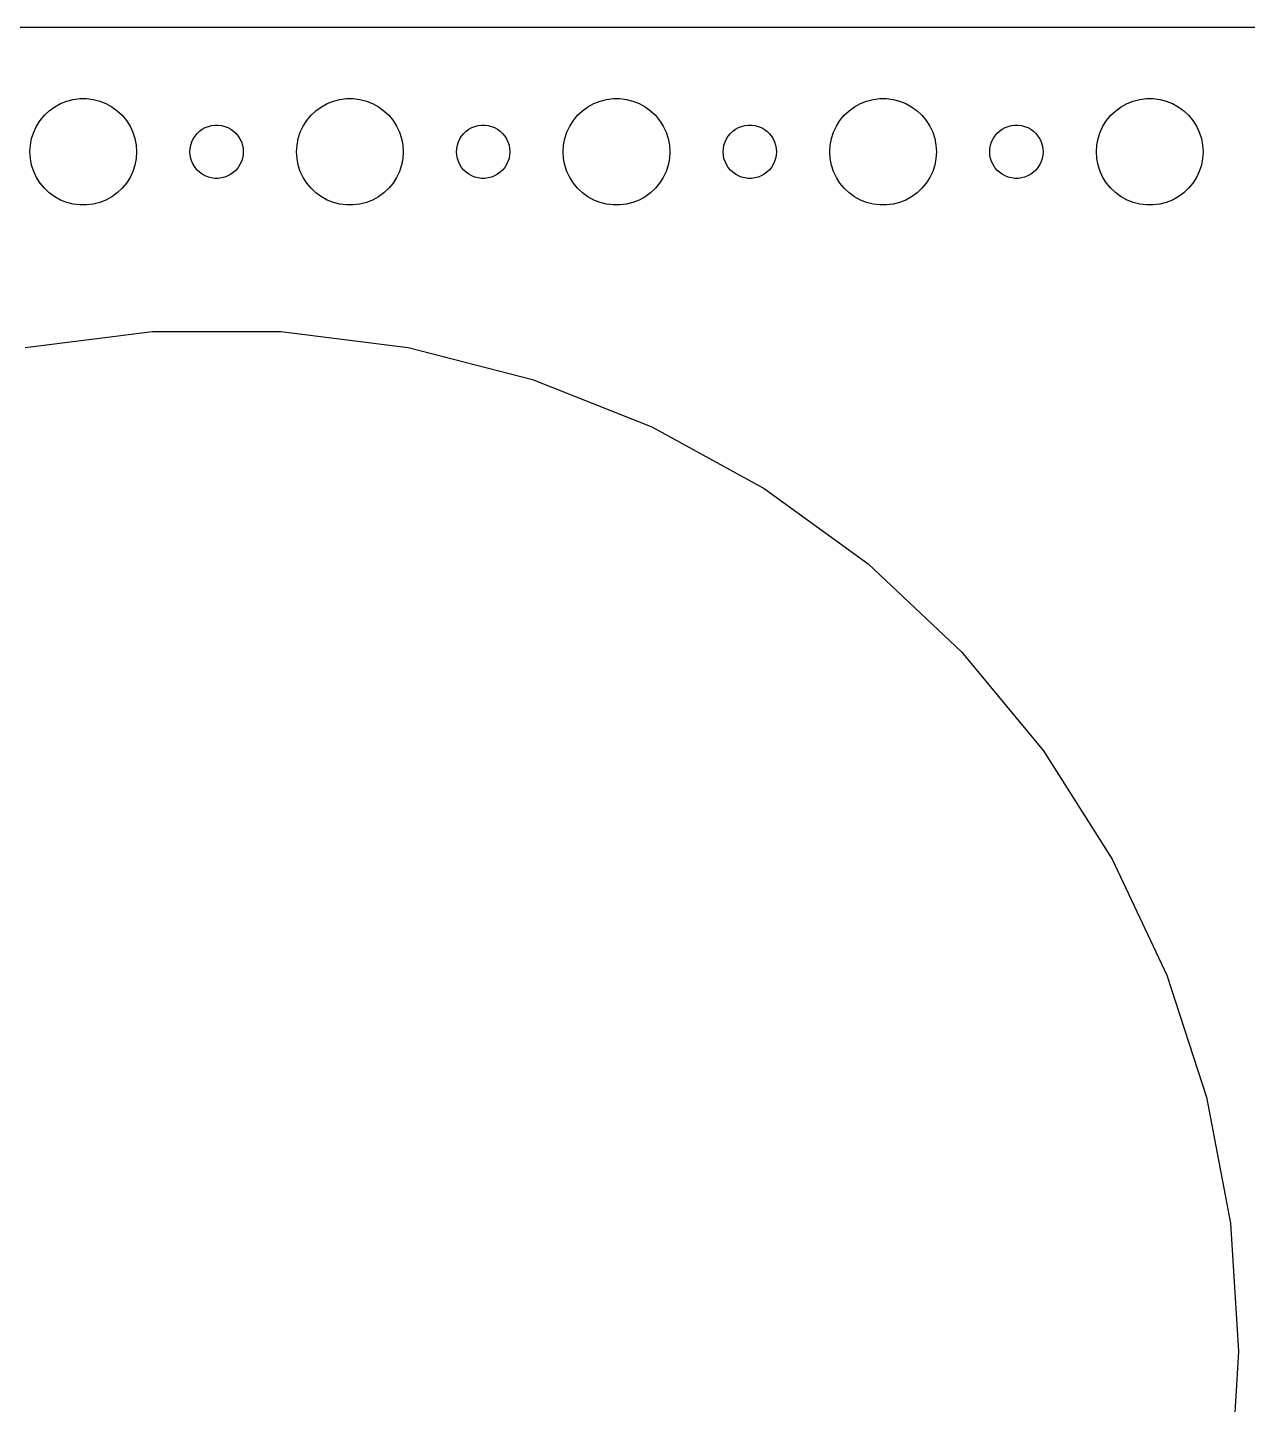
# Model space of a CAD drawing. Header units: metres. Extents: x -314 to 314, y -74 to 74.
# Drawn here: x -250.6 to -182, y -3 to 74.5 of the extents above; entities that cross this region are included whole.
import ezdxf

# ---------------------------------------------------------------- set-up
doc = ezdxf.new("R2010")
doc.units = ezdxf.units.M

msp = doc.modelspace()

# ---------------------------------------------------------------- linework, layer by layer
for p, q in [((309.814, 74.4901), (-309.814, 74.4901)), ((-249.687, 69.5536), (-249.412, 69.8115)), ((-249.412, 69.8115), (-249.107, 70.033)), ((-249.107, 70.033), (-248.777, 70.2145)), ((-248.777, 70.2145), (-248.427, 70.3532)), ((-248.427, 70.3532), (-248.062, 70.4469)), ((-248.062, 70.4469), (-247.688, 70.4941)), ((-247.688, 70.4941), (-247.312, 70.4941)), ((-247.312, 70.4941), (-246.938, 70.4469)), ((-246.938, 70.4469), (-246.573, 70.3532)), ((-246.573, 70.3532), (-246.223, 70.2145)), ((-246.223, 70.2145), (-245.893, 70.033)), ((-245.893, 70.033), (-245.588, 69.8115)), ((-245.588, 69.8115), (-245.313, 69.5536)), ((-234.687, 69.5536), (-234.412, 69.8115)), ((-234.412, 69.8115), (-234.107, 70.033)), ((-234.107, 70.033), (-233.777, 70.2145)), ((-233.777, 70.2145), (-233.427, 70.3532)), ((-233.427, 70.3532), (-233.062, 70.4469)), ((-233.062, 70.4469), (-232.688, 70.4941)), ((-232.688, 70.4941), (-232.312, 70.4941)), ((-232.312, 70.4941), (-231.938, 70.4469)), ((-231.938, 70.4469), (-231.573, 70.3532)), ((-231.573, 70.3532), (-231.223, 70.2145)), ((-231.223, 70.2145), (-230.893, 70.033)), ((-230.893, 70.033), (-230.588, 69.8115)), ((-230.588, 69.8115), (-230.313, 69.5536)), ((-219.687, 69.5536), (-219.412, 69.8115)), ((-219.412, 69.8115), (-219.107, 70.033)), ((-219.107, 70.033), (-218.777, 70.2145)), ((-218.777, 70.2145), (-218.427, 70.3532)), ((-218.427, 70.3532), (-218.062, 70.4469)), ((-218.062, 70.4469), (-217.688, 70.4941)), ((-217.688, 70.4941), (-217.312, 70.4941)), ((-217.312, 70.4941), (-216.938, 70.4469)), ((-216.938, 70.4469), (-216.573, 70.3532)), ((-216.573, 70.3532), (-216.223, 70.2145)), ((-216.223, 70.2145), (-215.893, 70.033)), ((-215.893, 70.033), (-215.588, 69.8115)), ((-215.588, 69.8115), (-215.313, 69.5536)), ((-204.687, 69.5536), (-204.412, 69.8115)), ((-204.412, 69.8115), (-204.107, 70.033)), ((-204.107, 70.033), (-203.777, 70.2145)), ((-203.777, 70.2145), (-203.427, 70.3532)), ((-203.427, 70.3532), (-203.062, 70.4469)), ((-203.062, 70.4469), (-202.688, 70.4941)), ((-202.688, 70.4941), (-202.312, 70.4941)), ((-202.312, 70.4941), (-201.938, 70.4469)), ((-201.938, 70.4469), (-201.573, 70.3532)), ((-201.573, 70.3532), (-201.223, 70.2145)), ((-201.223, 70.2145), (-200.893, 70.033)), ((-200.893, 70.033), (-200.588, 69.8115)), ((-200.588, 69.8115), (-200.313, 69.5536)), ((-189.687, 69.5536), (-189.412, 69.8115)), ((-189.412, 69.8115), (-189.107, 70.033)), ((-189.107, 70.033), (-188.777, 70.2145)), ((-188.777, 70.2145), (-188.427, 70.3532)), ((-188.427, 70.3532), (-188.062, 70.4469)), ((-188.062, 70.4469), (-187.688, 70.4941)), ((-187.688, 70.4941), (-187.312, 70.4941)), ((-187.312, 70.4941), (-186.938, 70.4469)), ((-186.938, 70.4469), (-186.573, 70.3532)), ((-186.573, 70.3532), (-186.223, 70.2145)), ((-186.223, 70.2145), (-185.893, 70.033)), ((-185.893, 70.033), (-185.588, 69.8115)), ((-185.588, 69.8115), (-185.313, 69.5536)), ((-250.129, 68.9453), (-249.927, 69.2634)), ((-249.927, 69.2634), (-249.687, 69.5536)), ((-245.313, 69.5536), (-245.073, 69.2634)), ((-245.073, 69.2634), (-244.871, 68.9453)), ((-240.464, 68.9266), (-240.281, 68.9734)), ((-240.281, 68.9734), (-240.094, 68.997)), ((-240.094, 68.997), (-239.906, 68.997)), ((-239.906, 68.997), (-239.719, 68.9734)), ((-239.719, 68.9734), (-239.536, 68.9266)), ((-235.129, 68.9453), (-234.927, 69.2634)), ((-234.927, 69.2634), (-234.687, 69.5536)), ((-230.313, 69.5536), (-230.073, 69.2634)), ((-230.073, 69.2634), (-229.871, 68.9453)), ((-225.464, 68.9266), (-225.281, 68.9734)), ((-225.281, 68.9734), (-225.094, 68.997)), ((-225.094, 68.997), (-224.906, 68.997)), ((-224.906, 68.997), (-224.719, 68.9734)), ((-224.719, 68.9734), (-224.536, 68.9266)), ((-220.129, 68.9453), (-219.927, 69.2634)), ((-219.927, 69.2634), (-219.687, 69.5536)), ((-215.313, 69.5536), (-215.073, 69.2634)), ((-215.073, 69.2634), (-214.871, 68.9453)), ((-210.464, 68.9266), (-210.281, 68.9734)), ((-210.281, 68.9734), (-210.094, 68.997)), ((-210.094, 68.997), (-209.906, 68.997)), ((-209.906, 68.997), (-209.719, 68.9734)), ((-209.719, 68.9734), (-209.536, 68.9266)), ((-205.129, 68.9453), (-204.927, 69.2634)), ((-204.927, 69.2634), (-204.687, 69.5536)), ((-200.313, 69.5536), (-200.073, 69.2634)), ((-200.073, 69.2634), (-199.871, 68.9453)), ((-195.464, 68.9266), (-195.281, 68.9734)), ((-195.281, 68.9734), (-195.094, 68.997)), ((-195.094, 68.997), (-194.906, 68.997)), ((-194.906, 68.997), (-194.719, 68.9734)), ((-194.719, 68.9734), (-194.536, 68.9266)), ((-190.129, 68.9453), (-189.927, 69.2634)), ((-189.927, 69.2634), (-189.687, 69.5536)), ((-185.313, 69.5536), (-185.073, 69.2634)), ((-185.073, 69.2634), (-184.871, 68.9453)), ((-250.476, 67.876), (-250.406, 68.2461)), ((-250.406, 68.2461), (-250.289, 68.6044)), ((-250.289, 68.6044), (-250.129, 68.9453)), ((-244.871, 68.9453), (-244.711, 68.6044)), ((-244.711, 68.6044), (-244.594, 68.2461)), ((-244.594, 68.2461), (-244.524, 67.876)), ((-241.395, 68.0522), (-241.314, 68.2226)), ((-241.314, 68.2226), (-241.214, 68.3817)), ((-241.214, 68.3817), (-241.093, 68.5268)), ((-241.093, 68.5268), (-240.956, 68.6558)), ((-240.956, 68.6558), (-240.804, 68.7665)), ((-240.804, 68.7665), (-240.639, 68.8572)), ((-240.639, 68.8572), (-240.464, 68.9266)), ((-239.536, 68.9266), (-239.361, 68.8572)), ((-239.361, 68.8572), (-239.196, 68.7665)), ((-239.196, 68.7665), (-239.044, 68.6558)), ((-239.044, 68.6558), (-238.907, 68.5268)), ((-238.907, 68.5268), (-238.786, 68.3817)), ((-238.786, 68.3817), (-238.686, 68.2226)), ((-238.686, 68.2226), (-238.605, 68.0522)), ((-235.476, 67.876), (-235.406, 68.2461)), ((-235.406, 68.2461), (-235.289, 68.6044)), ((-235.289, 68.6044), (-235.129, 68.9453)), ((-229.871, 68.9453), (-229.711, 68.6044)), ((-229.711, 68.6044), (-229.594, 68.2461)), ((-229.594, 68.2461), (-229.524, 67.876)), ((-226.395, 68.0522), (-226.314, 68.2226)), ((-226.314, 68.2226), (-226.214, 68.3817)), ((-226.214, 68.3817), (-226.093, 68.5268)), ((-226.093, 68.5268), (-225.956, 68.6558)), ((-225.956, 68.6558), (-225.804, 68.7665)), ((-225.804, 68.7665), (-225.639, 68.8572)), ((-225.639, 68.8572), (-225.464, 68.9266)), ((-224.536, 68.9266), (-224.361, 68.8572)), ((-224.361, 68.8572), (-224.196, 68.7665)), ((-224.196, 68.7665), (-224.044, 68.6558)), ((-224.044, 68.6558), (-223.907, 68.5268)), ((-223.907, 68.5268), (-223.786, 68.3817)), ((-223.786, 68.3817), (-223.686, 68.2226)), ((-223.686, 68.2226), (-223.605, 68.0522)), ((-220.476, 67.876), (-220.406, 68.2461)), ((-220.406, 68.2461), (-220.289, 68.6044)), ((-220.289, 68.6044), (-220.129, 68.9453)), ((-214.871, 68.9453), (-214.711, 68.6044)), ((-214.711, 68.6044), (-214.594, 68.2461)), ((-214.594, 68.2461), (-214.524, 67.876)), ((-211.395, 68.0522), (-211.314, 68.2226)), ((-211.314, 68.2226), (-211.214, 68.3817)), ((-211.214, 68.3817), (-211.093, 68.5268)), ((-211.093, 68.5268), (-210.956, 68.6558)), ((-210.956, 68.6558), (-210.804, 68.7665)), ((-210.804, 68.7665), (-210.639, 68.8572)), ((-210.639, 68.8572), (-210.464, 68.9266)), ((-209.536, 68.9266), (-209.361, 68.8572)), ((-209.361, 68.8572), (-209.196, 68.7665)), ((-209.196, 68.7665), (-209.044, 68.6558)), ((-209.044, 68.6558), (-208.907, 68.5268)), ((-208.907, 68.5268), (-208.786, 68.3817)), ((-208.786, 68.3817), (-208.686, 68.2226)), ((-208.686, 68.2226), (-208.605, 68.0522)), ((-205.476, 67.876), (-205.406, 68.2461)), ((-205.406, 68.2461), (-205.289, 68.6044)), ((-205.289, 68.6044), (-205.129, 68.9453)), ((-199.871, 68.9453), (-199.711, 68.6044)), ((-199.711, 68.6044), (-199.594, 68.2461)), ((-199.594, 68.2461), (-199.524, 67.876)), ((-196.395, 68.0522), (-196.314, 68.2226)), ((-196.314, 68.2226), (-196.214, 68.3817)), ((-196.214, 68.3817), (-196.093, 68.5268)), ((-196.093, 68.5268), (-195.956, 68.6558)), ((-195.956, 68.6558), (-195.804, 68.7665)), ((-195.804, 68.7665), (-195.639, 68.8572)), ((-195.639, 68.8572), (-195.464, 68.9266)), ((-194.536, 68.9266), (-194.361, 68.8572)), ((-194.361, 68.8572), (-194.196, 68.7665)), ((-194.196, 68.7665), (-194.044, 68.6558)), ((-194.044, 68.6558), (-193.907, 68.5268)), ((-193.907, 68.5268), (-193.786, 68.3817)), ((-193.786, 68.3817), (-193.686, 68.2226)), ((-193.686, 68.2226), (-193.605, 68.0522)), ((-190.476, 67.876), (-190.406, 68.2461)), ((-190.406, 68.2461), (-190.289, 68.6044)), ((-190.289, 68.6044), (-190.129, 68.9453)), ((-184.871, 68.9453), (-184.711, 68.6044)), ((-184.711, 68.6044), (-184.594, 68.2461)), ((-184.594, 68.2461), (-184.524, 67.876)), ((-250.5, 67.5), (-250.476, 67.876)), ((-250.476, 67.124), (-250.5, 67.5)), ((-244.524, 67.876), (-244.5, 67.5)), ((-244.5, 67.5), (-244.524, 67.124)), ((-241.5, 67.5), (-241.488, 67.688)), ((-241.488, 67.312), (-241.5, 67.5)), ((-241.488, 67.688), (-241.453, 67.873)), ((-241.453, 67.873), (-241.395, 68.0522)), ((-238.605, 68.0522), (-238.547, 67.873)), ((-238.547, 67.873), (-238.512, 67.688)), ((-238.512, 67.688), (-238.5, 67.5)), ((-238.5, 67.5), (-238.512, 67.312)), ((-235.5, 67.5), (-235.476, 67.876)), ((-235.476, 67.124), (-235.5, 67.5)), ((-229.524, 67.876), (-229.5, 67.5)), ((-229.5, 67.5), (-229.524, 67.124)), ((-226.5, 67.5), (-226.488, 67.688)), ((-226.488, 67.312), (-226.5, 67.5)), ((-226.488, 67.688), (-226.453, 67.873)), ((-226.453, 67.873), (-226.395, 68.0522)), ((-223.605, 68.0522), (-223.547, 67.873)), ((-223.547, 67.873), (-223.512, 67.688)), ((-223.512, 67.688), (-223.5, 67.5)), ((-223.5, 67.5), (-223.512, 67.312)), ((-220.5, 67.5), (-220.476, 67.876)), ((-220.476, 67.124), (-220.5, 67.5)), ((-214.524, 67.876), (-214.5, 67.5)), ((-214.5, 67.5), (-214.524, 67.124)), ((-211.5, 67.5), (-211.488, 67.688)), ((-211.488, 67.312), (-211.5, 67.5)), ((-211.488, 67.688), (-211.453, 67.873)), ((-211.453, 67.873), (-211.395, 68.0522)), ((-208.605, 68.0522), (-208.547, 67.873)), ((-208.547, 67.873), (-208.512, 67.688)), ((-208.512, 67.688), (-208.5, 67.5)), ((-208.5, 67.5), (-208.512, 67.312)), ((-205.5, 67.5), (-205.476, 67.876)), ((-205.476, 67.124), (-205.5, 67.5)), ((-199.524, 67.876), (-199.5, 67.5)), ((-199.5, 67.5), (-199.524, 67.124)), ((-196.5, 67.5), (-196.488, 67.688)), ((-196.488, 67.312), (-196.5, 67.5)), ((-196.488, 67.688), (-196.453, 67.873)), ((-196.453, 67.873), (-196.395, 68.0522)), ((-193.605, 68.0522), (-193.547, 67.873)), ((-193.547, 67.873), (-193.512, 67.688)), ((-193.512, 67.688), (-193.5, 67.5)), ((-193.5, 67.5), (-193.512, 67.312)), ((-190.5, 67.5), (-190.476, 67.876)), ((-190.476, 67.124), (-190.5, 67.5)), ((-184.524, 67.876), (-184.5, 67.5)), ((-184.5, 67.5), (-184.524, 67.124)), ((-250.406, 66.7539), (-250.476, 67.124)), ((-250.289, 66.3956), (-250.406, 66.7539)), ((-244.594, 66.7539), (-244.711, 66.3956)), ((-244.524, 67.124), (-244.594, 66.7539)), ((-241.453, 67.127), (-241.488, 67.312)), ((-241.395, 66.9478), (-241.453, 67.127)), ((-241.314, 66.7774), (-241.395, 66.9478)), ((-241.214, 66.6183), (-241.314, 66.7774)), ((-238.686, 66.7774), (-238.786, 66.6183)), ((-238.605, 66.9478), (-238.686, 66.7774)), ((-238.547, 67.127), (-238.605, 66.9478)), ((-238.512, 67.312), (-238.547, 67.127)), ((-235.406, 66.7539), (-235.476, 67.124)), ((-235.289, 66.3956), (-235.406, 66.7539)), ((-229.594, 66.7539), (-229.711, 66.3956)), ((-229.524, 67.124), (-229.594, 66.7539)), ((-226.453, 67.127), (-226.488, 67.312)), ((-226.395, 66.9478), (-226.453, 67.127)), ((-226.314, 66.7774), (-226.395, 66.9478)), ((-226.214, 66.6183), (-226.314, 66.7774)), ((-223.686, 66.7774), (-223.786, 66.6183)), ((-223.605, 66.9478), (-223.686, 66.7774)), ((-223.547, 67.127), (-223.605, 66.9478)), ((-223.512, 67.312), (-223.547, 67.127)), ((-220.406, 66.7539), (-220.476, 67.124)), ((-220.289, 66.3956), (-220.406, 66.7539)), ((-214.594, 66.7539), (-214.711, 66.3956)), ((-214.524, 67.124), (-214.594, 66.7539)), ((-211.453, 67.127), (-211.488, 67.312)), ((-211.395, 66.9478), (-211.453, 67.127)), ((-211.314, 66.7774), (-211.395, 66.9478)), ((-211.214, 66.6183), (-211.314, 66.7774)), ((-208.686, 66.7774), (-208.786, 66.6183)), ((-208.605, 66.9478), (-208.686, 66.7774)), ((-208.547, 67.127), (-208.605, 66.9478)), ((-208.512, 67.312), (-208.547, 67.127)), ((-205.406, 66.7539), (-205.476, 67.124)), ((-205.289, 66.3956), (-205.406, 66.7539)), ((-199.594, 66.7539), (-199.711, 66.3956)), ((-199.524, 67.124), (-199.594, 66.7539)), ((-196.453, 67.127), (-196.488, 67.312)), ((-196.395, 66.9478), (-196.453, 67.127)), ((-196.314, 66.7774), (-196.395, 66.9478)), ((-196.214, 66.6183), (-196.314, 66.7774)), ((-193.686, 66.7774), (-193.786, 66.6183)), ((-193.605, 66.9478), (-193.686, 66.7774)), ((-193.547, 67.127), (-193.605, 66.9478)), ((-193.512, 67.312), (-193.547, 67.127)), ((-190.406, 66.7539), (-190.476, 67.124)), ((-190.289, 66.3956), (-190.406, 66.7539)), ((-184.594, 66.7539), (-184.711, 66.3956)), ((-184.524, 67.124), (-184.594, 66.7539)), ((-250.129, 66.0547), (-250.289, 66.3956)), ((-249.927, 65.7366), (-250.129, 66.0547)), ((-244.871, 66.0547), (-245.073, 65.7366)), ((-244.711, 66.3956), (-244.871, 66.0547)), ((-241.093, 66.4732), (-241.214, 66.6183)), ((-240.956, 66.3442), (-241.093, 66.4732)), ((-240.804, 66.2335), (-240.956, 66.3442)), ((-240.639, 66.1428), (-240.804, 66.2335)), ((-240.464, 66.0734), (-240.639, 66.1428)), ((-240.281, 66.0266), (-240.464, 66.0734)), ((-240.094, 66.003), (-240.281, 66.0266)), ((-239.906, 66.003), (-240.094, 66.003)), ((-239.719, 66.0266), (-239.906, 66.003)), ((-239.536, 66.0734), (-239.719, 66.0266)), ((-239.361, 66.1428), (-239.536, 66.0734)), ((-239.196, 66.2335), (-239.361, 66.1428)), ((-239.044, 66.3442), (-239.196, 66.2335)), ((-238.907, 66.4732), (-239.044, 66.3442)), ((-238.786, 66.6183), (-238.907, 66.4732)), ((-235.129, 66.0547), (-235.289, 66.3956)), ((-234.927, 65.7366), (-235.129, 66.0547)), ((-229.871, 66.0547), (-230.073, 65.7366)), ((-229.711, 66.3956), (-229.871, 66.0547)), ((-226.093, 66.4732), (-226.214, 66.6183)), ((-225.956, 66.3442), (-226.093, 66.4732)), ((-225.804, 66.2335), (-225.956, 66.3442)), ((-225.639, 66.1428), (-225.804, 66.2335)), ((-225.464, 66.0734), (-225.639, 66.1428)), ((-225.281, 66.0266), (-225.464, 66.0734)), ((-225.094, 66.003), (-225.281, 66.0266)), ((-224.906, 66.003), (-225.094, 66.003)), ((-224.719, 66.0266), (-224.906, 66.003)), ((-224.536, 66.0734), (-224.719, 66.0266)), ((-224.361, 66.1428), (-224.536, 66.0734)), ((-224.196, 66.2335), (-224.361, 66.1428)), ((-224.044, 66.3442), (-224.196, 66.2335)), ((-223.907, 66.4732), (-224.044, 66.3442)), ((-223.786, 66.6183), (-223.907, 66.4732)), ((-220.129, 66.0547), (-220.289, 66.3956)), ((-219.927, 65.7366), (-220.129, 66.0547)), ((-214.871, 66.0547), (-215.073, 65.7366)), ((-214.711, 66.3956), (-214.871, 66.0547)), ((-211.093, 66.4732), (-211.214, 66.6183)), ((-210.956, 66.3442), (-211.093, 66.4732)), ((-210.804, 66.2335), (-210.956, 66.3442)), ((-210.639, 66.1428), (-210.804, 66.2335)), ((-210.464, 66.0734), (-210.639, 66.1428)), ((-210.281, 66.0266), (-210.464, 66.0734)), ((-210.094, 66.003), (-210.281, 66.0266)), ((-209.906, 66.003), (-210.094, 66.003)), ((-209.719, 66.0266), (-209.906, 66.003)), ((-209.536, 66.0734), (-209.719, 66.0266)), ((-209.361, 66.1428), (-209.536, 66.0734)), ((-209.196, 66.2335), (-209.361, 66.1428)), ((-209.044, 66.3442), (-209.196, 66.2335)), ((-208.907, 66.4732), (-209.044, 66.3442)), ((-208.786, 66.6183), (-208.907, 66.4732)), ((-205.129, 66.0547), (-205.289, 66.3956)), ((-204.927, 65.7366), (-205.129, 66.0547)), ((-199.871, 66.0547), (-200.073, 65.7366)), ((-199.711, 66.3956), (-199.871, 66.0547)), ((-196.093, 66.4732), (-196.214, 66.6183)), ((-195.956, 66.3442), (-196.093, 66.4732)), ((-195.804, 66.2335), (-195.956, 66.3442)), ((-195.639, 66.1428), (-195.804, 66.2335)), ((-195.464, 66.0734), (-195.639, 66.1428)), ((-195.281, 66.0266), (-195.464, 66.0734)), ((-195.094, 66.003), (-195.281, 66.0266)), ((-194.906, 66.003), (-195.094, 66.003)), ((-194.719, 66.0266), (-194.906, 66.003)), ((-194.536, 66.0734), (-194.719, 66.0266)), ((-194.361, 66.1428), (-194.536, 66.0734)), ((-194.196, 66.2335), (-194.361, 66.1428)), ((-194.044, 66.3442), (-194.196, 66.2335)), ((-193.907, 66.4732), (-194.044, 66.3442)), ((-193.786, 66.6183), (-193.907, 66.4732)), ((-190.129, 66.0547), (-190.289, 66.3956)), ((-189.927, 65.7366), (-190.129, 66.0547)), ((-184.871, 66.0547), (-185.073, 65.7366)), ((-184.711, 66.3956), (-184.871, 66.0547)), ((-249.687, 65.4464), (-249.927, 65.7366)), ((-249.412, 65.1885), (-249.687, 65.4464)), ((-249.107, 64.967), (-249.412, 65.1885)), ((-245.588, 65.1885), (-245.893, 64.967)), ((-245.313, 65.4464), (-245.588, 65.1885)), ((-245.073, 65.7366), (-245.313, 65.4464)), ((-234.687, 65.4464), (-234.927, 65.7366)), ((-234.412, 65.1885), (-234.687, 65.4464)), ((-234.107, 64.967), (-234.412, 65.1885)), ((-230.588, 65.1885), (-230.893, 64.967)), ((-230.313, 65.4464), (-230.588, 65.1885)), ((-230.073, 65.7366), (-230.313, 65.4464)), ((-219.687, 65.4464), (-219.927, 65.7366)), ((-219.412, 65.1885), (-219.687, 65.4464)), ((-219.107, 64.967), (-219.412, 65.1885)), ((-215.588, 65.1885), (-215.893, 64.967)), ((-215.313, 65.4464), (-215.588, 65.1885)), ((-215.073, 65.7366), (-215.313, 65.4464)), ((-204.687, 65.4464), (-204.927, 65.7366)), ((-204.412, 65.1885), (-204.687, 65.4464)), ((-204.107, 64.967), (-204.412, 65.1885)), ((-200.588, 65.1885), (-200.893, 64.967)), ((-200.313, 65.4464), (-200.588, 65.1885)), ((-200.073, 65.7366), (-200.313, 65.4464)), ((-189.687, 65.4464), (-189.927, 65.7366)), ((-189.412, 65.1885), (-189.687, 65.4464)), ((-189.107, 64.967), (-189.412, 65.1885)), ((-185.588, 65.1885), (-185.893, 64.967)), ((-185.313, 65.4464), (-185.588, 65.1885)), ((-185.073, 65.7366), (-185.313, 65.4464)), ((-248.777, 64.7855), (-249.107, 64.967)), ((-248.427, 64.6468), (-248.777, 64.7855)), ((-248.062, 64.5531), (-248.427, 64.6468)), ((-247.688, 64.5059), (-248.062, 64.5531)), ((-247.312, 64.5059), (-247.688, 64.5059)), ((-246.938, 64.5531), (-247.312, 64.5059)), ((-246.573, 64.6468), (-246.938, 64.5531)), ((-246.223, 64.7855), (-246.573, 64.6468)), ((-245.893, 64.967), (-246.223, 64.7855)), ((-233.777, 64.7855), (-234.107, 64.967)), ((-233.427, 64.6468), (-233.777, 64.7855)), ((-233.062, 64.5531), (-233.427, 64.6468)), ((-232.688, 64.5059), (-233.062, 64.5531)), ((-232.312, 64.5059), (-232.688, 64.5059)), ((-231.938, 64.5531), (-232.312, 64.5059)), ((-231.573, 64.6468), (-231.938, 64.5531)), ((-231.223, 64.7855), (-231.573, 64.6468)), ((-230.893, 64.967), (-231.223, 64.7855)), ((-218.777, 64.7855), (-219.107, 64.967)), ((-218.427, 64.6468), (-218.777, 64.7855)), ((-218.062, 64.5531), (-218.427, 64.6468)), ((-217.688, 64.5059), (-218.062, 64.5531)), ((-217.312, 64.5059), (-217.688, 64.5059)), ((-216.938, 64.5531), (-217.312, 64.5059)), ((-216.573, 64.6468), (-216.938, 64.5531)), ((-216.223, 64.7855), (-216.573, 64.6468)), ((-215.893, 64.967), (-216.223, 64.7855)), ((-203.777, 64.7855), (-204.107, 64.967)), ((-203.427, 64.6468), (-203.777, 64.7855)), ((-203.062, 64.5531), (-203.427, 64.6468)), ((-202.688, 64.5059), (-203.062, 64.5531)), ((-202.312, 64.5059), (-202.688, 64.5059)), ((-201.938, 64.5531), (-202.312, 64.5059)), ((-201.573, 64.6468), (-201.938, 64.5531)), ((-201.223, 64.7855), (-201.573, 64.6468)), ((-200.893, 64.967), (-201.223, 64.7855)), ((-188.777, 64.7855), (-189.107, 64.967)), ((-188.427, 64.6468), (-188.777, 64.7855)), ((-188.062, 64.5531), (-188.427, 64.6468)), ((-187.688, 64.5059), (-188.062, 64.5531)), ((-187.312, 64.5059), (-187.688, 64.5059)), ((-186.938, 64.5531), (-187.312, 64.5059)), ((-186.573, 64.6468), (-186.938, 64.5531)), ((-186.223, 64.7855), (-186.573, 64.6468)), ((-185.893, 64.967), (-186.223, 64.7855)), ((-250.774, 56.4815), (-243.61, 57.3865)), ((-243.61, 57.3865), (-236.39, 57.3865)), ((-236.39, 57.3865), (-229.226, 56.4815)), ((-229.226, 56.4815), (-222.232, 54.6857)), ((-222.232, 54.6857), (-215.518, 52.0276)), ((-215.518, 52.0276), (-209.19, 48.5488)), ((-209.19, 48.5488), (-203.348, 44.3045)), ((-203.348, 44.3045), (-198.084, 39.3615)), ((-198.084, 39.3615), (-193.482, 33.7977)), ((-193.482, 33.7977), (-189.612, 27.7008)), ((-189.612, 27.7008), (-186.538, 21.1672)), ((-186.538, 21.1672), (-184.306, 14.2997)), ((-184.306, 14.2997), (-182.953, 7.20665)), ((-182.953, 7.20665), (-182.5, 0)), ((-182.5, 0), (-182.953, -7.20665))]:
    msp.add_line(p, q)

doc.saveas('drawing.dxf')
